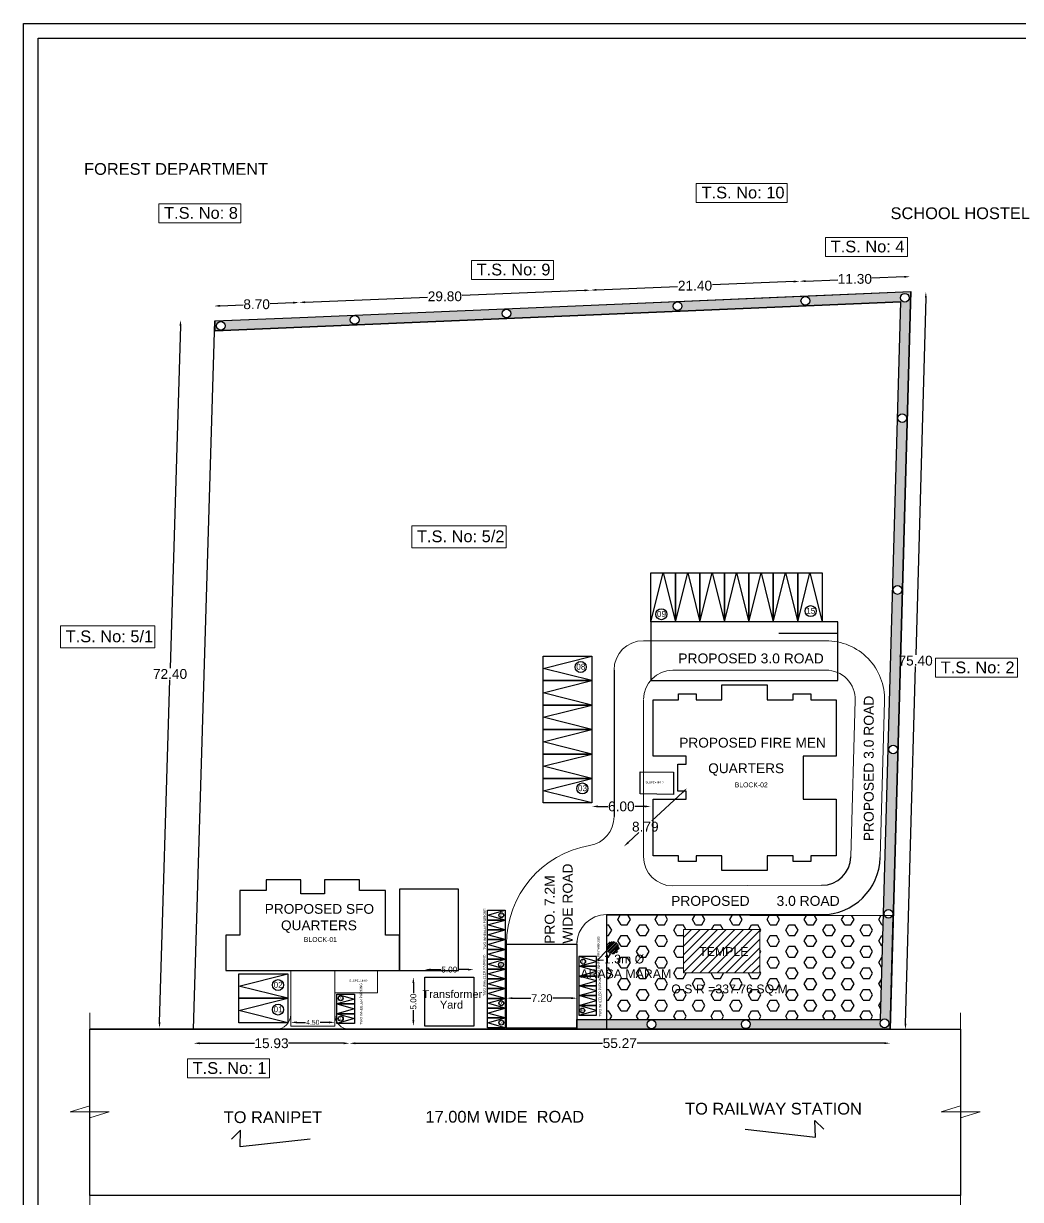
# Model space of a CAD drawing. Header units: metres. Extents: x 10 to 343, y 349 to 530.
# Drawn here: x 125.6 to 227.5, y 409.7 to 529.8 of the extents above; entities that cross this region are included whole.
import ezdxf
from ezdxf import colors
from ezdxf.entities.mleader import LeaderData, LeaderLine
from ezdxf.math import Vec2, Vec3

# ---------------------------------------------------------------- set-up
doc = ezdxf.new("R2010")
doc.units = ezdxf.units.M
doc.linetypes.add('ACAD_ISO07W100', pattern=[3, 0, -3])
for name, color, linetype, lineweight in [('BLK_1_DA_RAMP_1', 1, 'Continuous', 0), ('DIST_EXIT', 7, 'Continuous', 0), ('TWO_WHEELER_DRIVE_WAY', 6, 'Continuous', 0)]:
    doc.layers.add(name, color=color, linetype=linetype, lineweight=lineweight)
for name, color, linetype in [('BLK_1_INTERNAL_VEHICULAR_ACCESS', 161, 'Continuous'), ('BLK_1_LVL_0_BLDG_FOOT_PRINT', 1, 'Continuous'), ('BLK_2_DA_RAMP_1', 7, 'Continuous'), ('BLK_2_INTERNAL_VEHICULAR_ACCESS', 161, 'Continuous'), ('BLK_2_LVL_0_BLDG_FOOT_PRINT', 1, 'Continuous'), ('DRIVE_WAY', 254, 'Continuous'), ('INTERNAL_VEHICULAR_ACCESS_DIST', 161, 'Continuous'), ('OSR_PLAN', 7, 'Continuous'), ('PLOT_BOUNDARY', 7, 'Continuous'), ('ROAD_WIDTH', 7, 'Continuous'), ('RWH', 130, 'Continuous'), ('TRANSFORMER_YARD', 7, 'Continuous')]:
    doc.layers.add(name, color=color, linetype=linetype)
doc.layers.add('PARKING_SLOT', color=30, linetype='Continuous', plot=False)
doc.layers.add('TWO_WHEELER_PARKING', color=2, linetype='Continuous', plot=False)
doc.styles.add('ARI', font='arial.ttf')
doc.styles.add('ATT', font='swissck.ttf', dxfattribs={"height": 12})
doc.styles.add('ROMANS', font='romans.shx', dxfattribs={"width": 0.8})
doc.styles.get("Standard").update_dxf_attribs({"font": 'arial.ttf'})
doc.styles.add('style3', font='arial.ttf')
doc.dimstyles.get("Standard").update_dxf_attribs({"dimtxt": 0.18, "dimasz": 0.18, "dimexe": 0.18, "dimexo": 0.0625, "dimgap": 0.09, "dimtad": 0, "dimtih": 1, "dimtoh": 1, "dimzin": 0, "dimdsep": 46, "dimtxsty": 'Standard', "dimcen": 0.09, "dimadec": 0, "dimazin": 0, "dimtfac": 1, "dimtofl": 0, "dimtmove": 0, "dimatfit": 3, "dimfxl": 0, "dimtolj": 1, "dimtzin": 0, "dimarcsym": 0})
doc.dimstyles.new('STANDARD$0', dxfattribs={"dimtxt": 4, "dimasz": 2.5, "dimexe": 2, "dimexo": 2, "dimgap": 2, "dimtad": 1, "dimdec": 4, "dimzin": 0, "dimdsep": 46, "dimlunit": 4, "dimtxsty": 'ROMANS', "dimblk": 'ARCHTICK', "dimcen": 0.0625, "dimdle": 2.5, "dimse1": 1, "dimse2": 1, "dimclrd": 4, "dimclre": 9, "dimclrt": 6, "dimadec": 0, "dimazin": 0, "dimtfac": 1, "dimtdec": 4, "dimtix": 1, "dimtofl": 0, "dimtmove": 2, "dimatfit": 3, "dimldrblk": 'ARCHTICK', "dimfxl": 0, "dimtolj": 1, "dimtzin": 0, "dimarcsym": 0})

# ---------------------------------------------------------------- blocks, each defined once
blk = doc.blocks.new('_Open90')
at = {"color": 0, "linetype": 'ByBlock', "lineweight": -2}
for p, q in [((0, 0), (-1, 0)), ((-0.5, 0.5), (0, 0)), ((0, 0), (-0.5, -0.5))]:
    blk.add_line(p, q, dxfattribs=at)
blk = doc.blocks.new('*D53')
at = {"color": 0, "lineweight": -2}
for p, q in [((145.7, 500.98), (148.06, 501.08)), ((153.19, 501.3), (150.83, 501.2))]:
    blk.add_line(p, q, dxfattribs=at)
at = {"color": 0}
for points in [[(145.69, 501.08), (145.7, 500.88), (145.1, 500.96)], [(153.19, 501.4), (153.19, 501.2), (153.79, 501.33)]]:
    blk.add_solid(points, dxfattribs=at)
at = {"layer": 'Defpoints', "color": 0}
for p in [(153.79, 501.33), (145.16, 499.44), (153.85, 499.81)]:
    blk.add_point(p, dxfattribs=at)
at = {"color": 0, "insert": (149.44, 501.14), "char_height": 1, "attachment_point": 5}
blk.add_mtext('\\A1;8.70', dxfattribs=at)
blk = doc.blocks.new('*D54')
at = {"color": 0, "lineweight": -2}
for p, q in [((182.96, 502.56), (170.46, 502.03)), ((154.39, 501.35), (166.89, 501.88))]:
    blk.add_line(p, q, dxfattribs=at)
at = {"color": 0}
for points in [[(182.96, 502.66), (182.97, 502.46), (183.56, 502.58)], [(154.38, 501.45), (154.39, 501.25), (153.79, 501.33)]]:
    blk.add_solid(points, dxfattribs=at)
at = {"layer": 'Defpoints', "color": 0}
for p in [(183.56, 502.58), (183.63, 501.06), (153.85, 499.81)]:
    blk.add_point(p, dxfattribs=at)
at = {"color": 0, "insert": (168.68, 501.95), "char_height": 1, "attachment_point": 5}
blk.add_mtext('\\A1;29.80', dxfattribs=at)
blk = doc.blocks.new('*D55')
at = {"color": 0, "lineweight": -2}
for p, q in [((204.34, 503.46), (196.04, 503.11)), ((184.16, 502.61), (192.47, 502.96))]:
    blk.add_line(p, q, dxfattribs=at)
at = {"color": 0}
for points in [[(204.34, 503.56), (204.35, 503.36), (204.94, 503.49)], [(184.16, 502.71), (184.17, 502.51), (183.56, 502.58)]]:
    blk.add_solid(points, dxfattribs=at)
at = {"layer": 'Defpoints', "color": 0}
for p in [(204.94, 503.49), (183.63, 501.06), (205.01, 501.97)]:
    blk.add_point(p, dxfattribs=at)
at = {"color": 0, "insert": (194.25, 503.04), "char_height": 1, "attachment_point": 5}
blk.add_mtext('\\A1;21.40', dxfattribs=at)
blk = doc.blocks.new('*D56')
at = {"color": 0, "lineweight": -2}
for p, q in [((205.54, 503.51), (208.86, 503.65)), ((215.63, 503.94), (212.32, 503.8))]:
    blk.add_line(p, q, dxfattribs=at)
at = {"color": 0}
for points in [[(205.54, 503.61), (205.55, 503.41), (204.94, 503.49)], [(215.63, 504.04), (215.64, 503.84), (216.23, 503.96)]]:
    blk.add_solid(points, dxfattribs=at)
at = {"layer": 'Defpoints', "color": 0}
for p in [(216.23, 503.96), (216.3, 502.44), (205.01, 501.97)]:
    blk.add_point(p, dxfattribs=at)
at = {"color": 0, "insert": (210.59, 503.73), "char_height": 1, "attachment_point": 5}
blk.add_mtext('\\A1;11.30', dxfattribs=at)
blk = doc.blocks.new('*D57')
at = {"color": 0, "lineweight": -2}
for p, q in [((141.65, 498.94), (140.6, 463.96)), ((139.52, 427.77), (140.57, 462.76))]:
    blk.add_line(p, q, dxfattribs=at)
at = {"color": 0}
for points in [[(141.55, 498.95), (141.75, 498.94), (141.67, 499.54)], [(139.42, 427.78), (139.62, 427.77), (139.5, 427.18)]]:
    blk.add_solid(points, dxfattribs=at)
at = {"layer": 'Defpoints', "color": 0}
for p in [(145.16, 499.44), (139.5, 427.18), (143, 427.07)]:
    blk.add_point(p, dxfattribs=at)
at = {"color": 0, "insert": (140.59, 463.36), "char_height": 1, "attachment_point": 5}
blk.add_mtext('\\A1;72.40', dxfattribs=at)
blk = doc.blocks.new('*D58')
at = {"color": 0, "lineweight": -2}
for p, q in [((217.84, 501.8), (216.82, 465.32)), ((215.77, 427.63), (216.79, 464.12))]:
    blk.add_line(p, q, dxfattribs=at)
at = {"color": 0}
for points in [[(217.74, 501.8), (217.94, 501.8), (217.85, 502.4)], [(215.67, 427.63), (215.87, 427.63), (215.75, 427.03)]]:
    blk.add_solid(points, dxfattribs=at)
at = {"layer": 'Defpoints', "color": 0}
for p in [(216.3, 502.44), (214.2, 427.07), (215.75, 427.03)]:
    blk.add_point(p, dxfattribs=at)
at = {"color": 0, "insert": (216.8, 464.72), "char_height": 1, "attachment_point": 5}
blk.add_mtext('\\A1;75.40', dxfattribs=at)
blk = doc.blocks.new('*D59')
at = {"color": 0, "lineweight": -2}
for p, q in [((159.53, 425.63), (184.79, 425.64)), ((213.6, 425.64), (188.34, 425.64))]:
    blk.add_line(p, q, dxfattribs=at)
at = {"color": 0}
for points in [[(159.53, 425.73), (159.53, 425.53), (158.93, 425.63)], [(213.6, 425.74), (213.6, 425.54), (214.2, 425.64)]]:
    blk.add_solid(points, dxfattribs=at)
at = {"layer": 'Defpoints', "color": 0}
for p in [(158.93, 427.07), (214.2, 427.07), (158.93, 425.63)]:
    blk.add_point(p, dxfattribs=at)
at = {"color": 0, "insert": (186.56, 425.64), "char_height": 1, "attachment_point": 5}
blk.add_mtext('\\A1;55.27', dxfattribs=at)
blk = doc.blocks.new('*D60')
at = {"color": 0, "lineweight": -2}
for p, q in [((143.6, 425.63), (149.23, 425.63)), ((158.33, 425.63), (152.69, 425.63))]:
    blk.add_line(p, q, dxfattribs=at)
at = {"color": 0}
for points in [[(143.6, 425.73), (143.6, 425.53), (143, 425.63)], [(158.33, 425.73), (158.33, 425.53), (158.93, 425.63)]]:
    blk.add_solid(points, dxfattribs=at)
at = {"layer": 'Defpoints', "color": 0}
for p in [(143, 427.07), (158.93, 427.07), (143, 425.63)]:
    blk.add_point(p, dxfattribs=at)
at = {"color": 0, "insert": (150.96, 425.63), "char_height": 1, "attachment_point": 5}
blk.add_mtext('\\A1;15.93', dxfattribs=at)
blk = doc.blocks.new('*D194')
at = {"layer": 'Defpoints', "color": 0}
for p in [(192.32, 452.92), (193.44, 451.71), (185.86, 446.95)]:
    blk.add_point(p, dxfattribs=at)
at = {"layer": 'DIST_EXIT', "color": 0, "lineweight": -2}
for p, q in [((193, 451.3), (189.82, 448.36)), ((187.42, 446.15), (188.52, 447.16))]:
    blk.add_line(p, q, dxfattribs=at)
at = {"layer": 'DIST_EXIT', "color": 0}
for points in [[(192.93, 451.37), (193.07, 451.22), (193.44, 451.71)], [(187.35, 446.22), (187.49, 446.08), (186.98, 445.74)]]:
    blk.add_solid(points, dxfattribs=at)
at = {"layer": 'DIST_EXIT', "color": 0, "insert": (189.17, 447.76), "char_height": 1, "attachment_point": 5}
blk.add_mtext('\\A1;8.79', dxfattribs=at)
blk = doc.blocks.new('*D197')
at = {"layer": 'Defpoints', "color": 0}
for p in [(174.99, 431.48), (182.19, 431.56), (182.19, 430.24)]:
    blk.add_point(p, dxfattribs=at)
at = {"layer": 'DRIVE_WAY', "color": 0, "lineweight": -2}
for p, q in [((175.59, 430.24), (177.46, 430.24)), ((181.59, 430.24), (179.71, 430.24))]:
    blk.add_line(p, q, dxfattribs=at)
at = {"layer": 'DRIVE_WAY', "color": 0}
for points in [[(175.59, 430.34), (175.59, 430.14), (174.99, 430.24)], [(181.59, 430.34), (181.59, 430.14), (182.19, 430.24)]]:
    blk.add_solid(points, dxfattribs=at)
at = {"layer": 'DRIVE_WAY', "color": 0, "insert": (178.59, 430.24), "char_height": 0.8, "attachment_point": 5}
blk.add_mtext('\\A1;7.20', dxfattribs=at)
blk = doc.blocks.new('*D235')
at = {"layer": 'Defpoints', "color": 0}
for p in [(152.93, 427.83), (157.43, 427.83), (157.43, 427.77)]:
    blk.add_point(p, dxfattribs=at)
at = {"layer": 'TWO_WHEELER_DRIVE_WAY', "color": 0, "lineweight": -2}
for p, q in [((153.53, 427.77), (154.43, 427.77)), ((156.83, 427.77), (155.92, 427.77))]:
    blk.add_line(p, q, dxfattribs=at)
at = {"layer": 'TWO_WHEELER_DRIVE_WAY', "color": 0}
for points in [[(153.53, 427.87), (153.53, 427.67), (152.93, 427.77)], [(156.83, 427.87), (156.83, 427.67), (157.43, 427.77)]]:
    blk.add_solid(points, dxfattribs=at)
at = {"layer": 'TWO_WHEELER_DRIVE_WAY', "color": 0, "insert": (155.18, 427.77), "char_height": 0.5, "attachment_point": 5}
blk.add_mtext('\\A1;4.50', dxfattribs=at)
blk = doc.blocks.new('*D240')
at = {"color": 0, "lineweight": -2}
for p, q in [((167.23, 433.16), (168.26, 433.16)), ((171.03, 433.16), (170, 433.16))]:
    blk.add_line(p, q, dxfattribs=at)
at = {"color": 0}
for points in [[(167.23, 433.26), (167.23, 433.06), (166.63, 433.16)], [(171.03, 433.26), (171.03, 433.06), (171.63, 433.16)]]:
    blk.add_solid(points, dxfattribs=at)
at = {"layer": 'Defpoints', "color": 0}
for p in [(171.63, 433.16), (166.63, 432.39), (171.63, 432.39)]:
    blk.add_point(p, dxfattribs=at)
at = {"color": 0, "insert": (169.13, 433.16), "char_height": 0.6, "attachment_point": 5}
blk.add_mtext('\\A1;5.00', dxfattribs=at)
blk = doc.blocks.new('*D241')
at = {"color": 0, "lineweight": -2}
for p, q in [((165.46, 431.79), (165.46, 430.76)), ((165.46, 427.99), (165.46, 429.02))]:
    blk.add_line(p, q, dxfattribs=at)
at = {"color": 0}
for points in [[(165.36, 431.79), (165.56, 431.79), (165.46, 432.39)], [(165.36, 427.99), (165.56, 427.99), (165.46, 427.39)]]:
    blk.add_solid(points, dxfattribs=at)
at = {"layer": 'Defpoints', "color": 0}
for p in [(166.63, 432.39), (165.46, 427.39), (166.63, 427.39)]:
    blk.add_point(p, dxfattribs=at)
at = {"color": 0, "insert": (165.46, 429.89), "char_height": 0.6, "attachment_point": 5, "rotation": 90}
blk.add_mtext('\\A1;5.00', dxfattribs=at)
blk = doc.blocks.new('*D244')
at = {"layer": 'Defpoints', "color": 0}
for p in [(183.72, 450.19), (189.72, 450.19), (189.72, 449.83)]:
    blk.add_point(p, dxfattribs=at)
at = {"layer": 'DIST_EXIT', "color": 0, "lineweight": -2}
for p, q in [((184.32, 449.83), (185.33, 449.83)), ((189.12, 449.83), (188.11, 449.83))]:
    blk.add_line(p, q, dxfattribs=at)
at = {"layer": 'DIST_EXIT', "color": 0}
for points in [[(184.32, 449.93), (184.32, 449.73), (183.72, 449.83)], [(189.12, 449.93), (189.12, 449.73), (189.72, 449.83)]]:
    blk.add_solid(points, dxfattribs=at)
at = {"layer": 'DIST_EXIT', "color": 0, "insert": (186.72, 449.83), "char_height": 1, "attachment_point": 5}
blk.add_mtext('\\A1;6.00', dxfattribs=at)

msp = doc.modelspace()

# ---------------------------------------------------------------- hatches: boundary and pattern name
h = msp.add_hatch()
h.set_pattern_fill('HONEY', color=256, scale=0.088)
h.paths.add_polyline_path([(174.5297, 500.2, -0.401897), (174.9583, 500.6471), (159.4399, 499.9946, -0.42593491), (159.9052, 499.5475, -1), (159.0102, 499.5475, -0.401897), (159.4388, 499.9946), (153.8537, 499.8056), (145.2048, 499.4401), (145.2046, 498.4392), (215.2736, 501.4002), (213.2268, 428.074), (182.1872, 428.0725), (182.1872, 427.0725), (214.1993, 427.0741), (216.2979, 502.4444), (205.008, 501.9673), (183.6271, 501.0638), (174.9583, 500.6471, -0.42663834), (175.4247, 500.2, -1)])
h.paths.add_polyline_path([(145.3297, 498.944, -1), (146.2247, 498.944, -1)], flags=16)
h.paths.add_polyline_path([(192.9192, 500.94, -1), (192.0242, 500.94, -1)], flags=16)
h.paths.add_polyline_path([(205.9782, 501.4845, -1), (205.0832, 501.4845, -1)], flags=16)
h.paths.add_polyline_path([(216.1472, 501.807, -1), (215.2522, 501.807, -1)], flags=16)
h.paths.add_polyline_path([(215.8822, 489.501, -1), (214.9872, 489.501, -1)], flags=16)
h.paths.add_polyline_path([(215.3952, 471.9505, -1), (214.5002, 471.9505, -1)], flags=16)
h.paths.add_polyline_path([(214.9482, 455.647, -1), (214.0532, 455.647, -1)], flags=16)
h.paths.add_polyline_path([(190.2507, 427.5655, -1), (189.3557, 427.5655, -1)], flags=16)
h.paths.add_polyline_path([(214.4677, 438.858, -1), (213.5727, 438.858, -1)], flags=16)
h.paths.add_polyline_path([(199.8812, 427.577, -1), (198.9862, 427.577, -1)], flags=16)
h.paths.add_polyline_path([(214.0727, 427.6675, -1), (213.1777, 427.6675, -1)], flags=16)
h = msp.add_hatch()
h.set_pattern_fill('HEX', color=256, scale=0.2)
h.paths.add_polyline_path([(213.5223, 438.6622), (185.1872, 438.7069), (185.1872, 435.4478, -0.96143118), (186.4852, 435.3968, -0.80139954), (185.2469, 435.1204), (185.1872, 435.06), (185.1872, 428.0727), (213.2268, 428.074)])
h.paths.add_polyline_path([(200.8852, 432.8234), (193.0852, 432.8234), (193.0852, 437.2734), (200.8852, 437.2734)], flags=16)
h.paths.add_polyline_path([(191.5752, 430.418), (203.9831, 430.418), (203.9831, 431.8969), (191.5752, 431.8969)], flags=24)
h.paths.add_polyline_path([(182.0003, 431.7648), (192.0913, 431.7648), (192.0913, 435.1348), (182.0003, 435.1348)], flags=9)
h.paths.add_polyline_path([(194.4527, 434.3313), (199.9331, 434.3313), (199.9331, 435.6813), (194.4527, 435.6813)], flags=8)
at = {"ltscale": 2000}
h = msp.add_hatch(dxfattribs=at)
h.set_pattern_fill('ANSI31', color=256, scale=5)
h.set_pattern_definition([(45, (-22299.6358, 2507.7365), (-0.441941738, 0.441941738), [])])
h.paths.add_polyline_path([(200.8662, 437.2734), (193.0662, 437.2734), (193.0662, 432.8234), (200.8662, 432.8234)])
at = {"lineweight": 20, "ltscale": 0.1}
h = msp.add_hatch(dxfattribs=at)
h.set_pattern_fill('ANSI31', color=256, style=0)
h.set_pattern_definition([(45, (-21982.88488, 2296.61888), (-0.08838834765, 0.08838834765), [])])
h.paths.add_polyline_path([(186.4852, 435.3968, 1), (185.1852, 435.3968, 1)])

# ---------------------------------------------------------------- linework, layer by layer
for p, q in [((205.008, 501.9673), (216.2979, 502.4444)), ((214.1993, 427.0741), (216.2979, 502.4444)), ((145.2046, 498.4392), (215.2736, 501.4002)), ((153.8537, 499.8056), (183.6271, 501.0638)), ((183.6271, 501.0638), (205.008, 501.9673)), ((213.2268, 428.074), (215.2736, 501.4002)), ((142.9994, 427.0706), (145.1624, 499.4383)), ((145.1624, 499.4383), (153.8537, 499.8056)), ((182.1872, 428.0725), (213.2268, 428.074)), ((142.9994, 427.0706), (151.4255, 427.071)), ((150.955, 427.0708), (158.9255, 427.0712)), ((158.9255, 427.0714), (214.1993, 427.0741))]:
    msp.add_line(p, q)
at = {"lineweight": 20, "ltscale": 13}
for p, q in [((188.9754, 466.7634), (207.6344, 466.7634)), ((191.9777, 463.7634), (207.6344, 463.7634)), ((188.9777, 444.7062), (188.9777, 460.6962)), ((210.188, 444.6899), (210.6333, 460.6799)), ((213.1869, 444.6064), (213.6321, 460.5964)), ((191.9777, 441.7062), (207.1892, 441.7734)), ((185.1872, 438.7734), (207.1892, 438.7734)), ((174.9872, 435.7734), (174.9872, 427.0723)), ((182.1872, 436.0458), (182.1872, 427.0725)), ((152.9254, 428.5709), (152.9254, 433.0709)), ((157.4254, 428.5712), (157.4254, 433.0712)), ((132.3765, 428.7549), (132.3765, 419.2262)), ((182.1872, 428.0726), (182.1872, 427.0726)), ((221.4001, 428.7549), (221.4001, 419.2262)), ((214.1993, 427.0741), (221.4001, 427.0741)), ((130.3875, 418.6117), (132.3765, 419.2262)), ((130.3875, 418.6117), (134.3655, 418.6117)), ((132.3765, 417.9972), (134.3655, 418.6117)), ((219.4111, 418.6117), (221.4001, 419.2262)), ((219.4111, 418.6117), (223.3891, 418.6117)), ((221.4001, 417.9972), (223.3891, 418.6117)), ((132.3765, 417.9972), (132.3765, 408.4684)), ((221.4001, 417.9972), (221.4001, 408.4684))]:
    msp.add_line(p, q, dxfattribs=at)
at = {"lineweight": 20}
for p, q in [((193.0852, 432.8234), (193.0852, 437.2734)), ((193.0852, 432.8234), (193.0852, 437.2734)), ((200.8852, 437.2734), (193.0852, 437.2734)), ((200.8852, 432.8234), (200.8852, 437.2734)), ((184.2682, 434.1309), (184.8962, 434.1309)), ((200.8852, 432.8234), (193.0852, 432.8234))]:
    msp.add_line(p, q, dxfattribs=at)
at = {"ltscale": 2000}
msp.add_line((221.4001, 410.0704), (132.3765, 410.0704), dxfattribs=at)
for points in [[(125.6102, 348.9963), (125.6102, 529.8263), (342.518, 529.8263), (342.518, 348.9963)], [(127.1102, 350.4963), (127.1102, 528.3263), (341.018, 528.3263), (341.018, 350.4963)]]:
    msp.add_lwpolyline(points, close=True)
at = {"lineweight": 20, "ltscale": 13}
for points in [[(194.3788, 513.486), (203.6706, 513.486), (203.6706, 511.551), (194.3788, 511.551)], [(139.4381, 511.4054), (147.8266, 511.4054), (147.8266, 509.4704), (139.4381, 509.4704)], [(207.5795, 507.9691), (215.968, 507.9691), (215.968, 506.0341), (207.5795, 506.0341)], [(171.3875, 505.6186), (179.776, 505.6186), (179.776, 503.6836), (171.3875, 503.6836)], [(165.2876, 478.5151), (174.9398, 478.5151), (174.9398, 476.2671), (165.2876, 476.2671)], [(129.378, 468.2937), (139.0302, 468.2937), (139.0302, 466.0457), (129.378, 466.0457)], [(218.826, 464.9656), (227.2145, 464.9656), (227.2145, 463.0306), (218.826, 463.0306)], [(142.3569, 424.0314), (150.7454, 424.0314), (150.7454, 422.0964), (142.3569, 422.0964)]]:
    msp.add_lwpolyline(points, close=True, dxfattribs=at)
for points in [[(145.1624, 499.4383), (153.8537, 499.8056), (183.6271, 501.0638), (216.2979, 502.4444), (214.1993, 427.0741), (158.9254, 427.0714), (142.9994, 427.0706), (145.1624, 499.4383)], [(189.7501, 468.6873), (191.0001, 473.6873), (192.2501, 468.6873)], [(192.2501, 468.6873), (193.5001, 473.6873), (194.7501, 468.6873)], [(194.7501, 468.6873), (196.0001, 473.6873), (197.2501, 468.6873)], [(197.2501, 468.6873), (198.5001, 473.6873), (199.7501, 468.6873)], [(199.7501, 468.6873), (201.0001, 473.6873), (202.2501, 468.6873)], [(202.2501, 468.6873), (203.5001, 473.6873), (204.7501, 468.6873)], [(204.7501, 468.6873), (206.0001, 473.6873), (207.2501, 468.6873)], [(183.7167, 462.6877), (178.7167, 463.9377), (183.7167, 465.1877)], [(183.7167, 460.1877), (178.7167, 461.4377), (183.7167, 462.6877)], [(185.9754, 463.7634), (185.9754, 448.7868)], [(183.7167, 457.6877), (178.7167, 458.9377), (183.7167, 460.1877)], [(183.7167, 455.1877), (178.7167, 456.4377), (183.7167, 457.6877)], [(183.7167, 452.6877), (178.7167, 453.9377), (183.7167, 455.1877)], [(183.7167, 450.1877), (178.7167, 451.4377), (183.7167, 452.6877)], [(152.6352, 430.2284), (147.6352, 431.4784), (152.6352, 432.7284)], [(152.6352, 427.7284), (147.6352, 428.9784), (152.6352, 430.2284)]]:
    msp.add_lwpolyline(points)
at = {"ltscale": 0.5}
for points in [[(174.851, 438.2198), (173.051, 438.7198), (174.851, 439.2198)], [(174.851, 437.2198), (173.051, 437.7198), (174.851, 438.2198)], [(174.851, 436.2198), (173.051, 436.7198), (174.851, 437.2198)], [(174.851, 435.2198), (173.051, 435.7198), (174.851, 436.2198)], [(174.851, 434.2198), (173.051, 434.7198), (174.851, 435.2198)], [(174.851, 433.2198), (173.051, 433.7198), (174.851, 434.2198)], [(182.3773, 433.4971), (184.1773, 433.9971), (182.3773, 434.4971)], [(174.851, 432.2198), (173.051, 432.7198), (174.851, 433.2198)], [(182.3773, 432.4971), (184.1773, 432.9971), (182.3773, 433.4971)], [(174.851, 431.2198), (173.051, 431.7198), (174.851, 432.2198)], [(182.3773, 431.4971), (184.1773, 431.9971), (182.3773, 432.4971)], [(182.3773, 430.4971), (184.1773, 430.9971), (182.3773, 431.4971)], [(157.6379, 430.6497), (159.4379, 430.1497), (157.6379, 429.6497)], [(174.851, 430.2198), (173.051, 430.7198), (174.851, 431.2198)], [(174.851, 429.2198), (173.051, 429.7198), (174.851, 430.2198)], [(182.3773, 429.4971), (184.1773, 429.9971), (182.3773, 430.4971)], [(157.6379, 429.6497), (159.4379, 429.1497), (157.6379, 428.6497)], [(174.851, 428.2198), (173.051, 428.7198), (174.851, 429.2198)], [(182.3773, 428.4971), (184.1773, 428.9971), (182.3773, 429.4971)], [(157.6379, 428.6497), (159.4379, 428.1497), (157.6379, 427.6497)], [(174.851, 427.2198), (173.051, 427.7198), (174.851, 428.2198)]]:
    msp.add_lwpolyline(points, dxfattribs=at)
at = {"ltscale": 2000}
msp.add_lwpolyline([(142.9994, 427.0706), (132.3765, 427.0706)], dxfattribs=at)
for centre in [(215.6997, 501.807), (192.4717, 500.94), (205.5307, 501.4845), (159.4577, 499.5475), (174.9772, 500.2), (145.7772, 498.944), (215.4347, 489.501), (214.9477, 471.9505), (214.5007, 455.647), (214.0202, 438.858), (189.8032, 427.5655), (199.4337, 427.577), (213.6252, 427.6675)]:
    msp.add_circle(centre, 0.4475, dxfattribs=at)
for centre, radius in [((190.8104, 469.4718), 0.5617), ((206.068, 469.7874), 0.5617), ((182.5672, 464.0748), 0.5617), ((182.7379, 451.6654), 0.5617), ((174.4533, 438.7248), 0.2501), ((174.416, 433.6603), 0.2501), ((182.8221, 433.9789), 0.2501), ((151.6277, 431.5772), 0.5617), ((158.0262, 430.2213), 0.2501), ((151.6277, 429.0772), 0.5617), ((174.4533, 429.7333), 0.2501), ((182.7261, 428.982), 0.2501), ((158.0389, 428.148), 0.2501), ((174.4533, 427.7333), 0.2501)]:
    msp.add_circle(centre, radius)
at = {"linetype": 'ACAD_ISO07W100', "lineweight": 0, "ltscale": 10}
msp.add_circle((185.8352, 435.3968), 0.65, dxfattribs=at)
msp.add_circle((185.8352, 435.3968), 0.65, dxfattribs=at)
msp.add_circle((185.8352, 435.3968), 0.65, dxfattribs=at)
at = {"lineweight": 20, "ltscale": 13}
for centre, radius, start, end in [((188.9754, 463.7634), 3, 90, 180), ((207.6344, 460.7634), 6, 358.404996, 90), ((191.9777, 460.7634), 3, 90, 180), ((207.6344, 460.7634), 3, 358.404996, 90), ((182.9754, 448.7868), 3, 279.645974, 0), ((185.1872, 435.7734), 10.2, 99.645974, 180), ((191.9777, 444.7062), 3, 180, 270), ((185.1872, 435.7734), 3, 90, 180), ((151.4254, 428.5709), 1.5, 270.002775, 0), ((158.9254, 428.5712), 1.5, 180, 270.002775)]:
    msp.add_arc(centre, radius, start, end, dxfattribs=at)
at = {"ltscale": 13}
for radius in [3, 6]:
    msp.add_arc((207.1892, 444.7734), radius, 270, 358.404996, dxfattribs=at)
at = {"layer": 'BLK_1_DA_RAMP_1', "color": 1}
msp.add_lwpolyline([(157.4254, 433.0706), (161.7841, 433.0706), (161.7841, 430.7948), (157.4254, 430.7948)], close=True, dxfattribs=at)
at = {"layer": 'BLK_1_INTERNAL_VEHICULAR_ACCESS', "color": 161, "ltscale": 0.5}
msp.add_lwpolyline([(164.0579, 433.0706), (170.0607, 433.0706), (170.0607, 441.3696), (164.0579, 441.3696)], close=True, dxfattribs=at)
at = {"layer": 'BLK_1_LVL_0_BLDG_FOOT_PRINT', "color": 1}
msp.add_lwpolyline([(164.0579, 433.0706), (164.0579, 436.6806), (162.6279, 436.6806), (162.6279, 441.2506), (159.9479, 441.2506), (159.9479, 442.3256), (156.3729, 442.3256), (156.3724, 440.8956), (153.9729, 440.8956), (153.9729, 442.3256), (150.3979, 442.3256), (150.3979, 441.2506), (147.7179, 441.2506), (147.7179, 436.6806), (146.2879, 436.6806), (146.2879, 433.0706), (162.5454, 433.0706)], close=True, dxfattribs=at)
at = {"layer": 'BLK_2_DA_RAMP_1', "color": 1}
msp.add_lwpolyline([(188.6451, 453.3797), (192.0568, 453.3258), (192.0507, 451.05), (188.639, 451.1039)], close=True, dxfattribs=at)
at = {"layer": 'BLK_2_INTERNAL_VEHICULAR_ACCESS', "color": 161, "ltscale": 0.5}
msp.add_lwpolyline([(189.7501, 468.6873), (189.7501, 462.6874), (208.8356, 462.6874), (208.8356, 468.6873)], close=True, dxfattribs=at)
at = {"layer": 'BLK_2_LVL_0_BLDG_FOOT_PRINT', "color": 1}
msp.add_lwpolyline([(208.6654, 460.7384), (208.6654, 454.9784), (205.3004, 454.9784), (205.3004, 450.5584), (208.6654, 450.5584), (208.6654, 444.7984), (206.0854, 444.7984), (206.0854, 444.1984), (204.2704, 444.1984), (204.2704, 444.7984), (201.6354, 444.7984), (201.6354, 443.2734), (197.0054, 443.2734), (197.0054, 444.7984), (194.3704, 444.7984), (194.3704, 444.1984), (192.5554, 444.1984), (192.5554, 444.7984), (189.9754, 444.7984), (189.9754, 450.5584), (193.3404, 450.5584), (193.3404, 451.3934), (192.49, 451.3934), (192.4904, 454.1434), (193.3404, 454.1434), (193.3404, 454.9784), (189.9754, 454.9784), (189.9754, 460.7384), (192.5554, 460.7384), (192.5554, 461.3384), (194.3704, 461.3384), (194.3704, 460.7384), (197.0054, 460.7384), (197.0054, 462.2634), (201.6354, 462.2634), (201.6354, 460.7384), (204.2704, 460.7384), (204.2704, 461.3384), (206.0854, 461.3384), (206.0854, 460.7384), (208.6654, 460.7384)], close=True, dxfattribs=at)
at = {"layer": 'DRIVE_WAY', "color": 255}
msp.add_lwpolyline([(182.1872, 427.1772), (174.9872, 427.1772), (174.9872, 435.7734), (182.1872, 435.7734)], close=True, dxfattribs=at)
at = {"layer": 'INTERNAL_VEHICULAR_ACCESS_DIST', "color": 161, "ltscale": 0.5}
msp.add_lwpolyline([(202.8328, 467.5418), (208.8356, 467.5418)], dxfattribs=at)
at = {"layer": 'OSR_PLAN', "color": 2, "lineweight": 30}
msp.add_lwpolyline([(214.5174, 438.6606), (185.1872, 438.7069), (185.1872, 427.1371), (214.1993, 427.0741)], close=True, dxfattribs=at)
at = {"layer": 'PARKING_SLOT', "color": 30, "linetype": 'Continuous'}
for points in [[(192.2501, 473.6873), (192.2501, 468.6873), (189.7501, 468.6873), (189.7501, 473.6873)], [(194.7501, 473.6873), (194.7501, 468.6873), (192.2501, 468.6873), (192.2501, 473.6873)], [(197.2501, 473.6873), (197.2501, 468.6873), (194.7501, 468.6873), (194.7501, 473.6873)], [(199.7501, 473.6873), (199.7501, 468.6873), (197.2501, 468.6873), (197.2501, 473.6873)], [(202.2501, 473.6873), (202.2501, 468.6873), (199.7501, 468.6873), (199.7501, 473.6873)], [(204.7501, 473.6873), (204.7501, 468.6873), (202.2501, 468.6873), (202.2501, 473.6873)], [(207.2501, 473.6873), (207.2501, 468.6873), (204.7501, 468.6873), (204.7501, 473.6873)], [(178.7167, 465.1877), (183.7167, 465.1877), (183.7167, 462.6877), (178.7167, 462.6877)], [(178.7167, 462.6877), (183.7167, 462.6877), (183.7167, 460.1877), (178.7167, 460.1877)], [(178.7167, 460.1877), (183.7167, 460.1877), (183.7167, 457.6877), (178.7167, 457.6877)], [(178.7167, 457.6877), (183.7167, 457.6877), (183.7167, 455.1877), (178.7167, 455.1877)], [(178.7167, 455.1877), (183.7167, 455.1877), (183.7167, 452.6877), (178.7167, 452.6877)], [(178.7167, 452.6877), (183.7167, 452.6877), (183.7167, 450.1877), (178.7167, 450.1877)], [(147.6352, 432.7284), (152.6352, 432.7284), (152.6352, 430.2284), (147.6352, 430.2284)], [(147.6352, 430.2284), (152.6352, 430.2284), (152.6352, 427.7284), (147.6352, 427.7284)]]:
    msp.add_lwpolyline(points, close=True, dxfattribs=at)
at = {"layer": 'PLOT_BOUNDARY', "color": 70}
msp.add_lwpolyline([(145.1624, 499.4383), (153.8537, 499.8056), (183.6271, 501.0638), (216.2979, 502.4444), (214.1993, 427.0741), (158.9254, 427.0714), (142.9994, 427.0706), (145.1624, 499.4383)], close=True, dxfattribs=at)
at = {"layer": 'ROAD_WIDTH', "color": 7, "ltscale": 0.5}
msp.add_lwpolyline([(132.3765, 427.0706), (221.4001, 427.0706), (221.4001, 410.0704), (132.3765, 410.0704)], close=True, dxfattribs=at)
at = {"layer": 'RWH', "color": 130}
msp.add_lwpolyline([(145.2046, 498.4392), (145.2048, 499.4401), (153.8537, 499.8056), (183.6271, 501.0638), (205.008, 501.9673), (216.2979, 502.4444), (214.1993, 427.0741), (182.1872, 427.0725), (182.1872, 428.0725), (213.2268, 428.074), (215.2736, 501.4002), (145.2046, 498.4392)], close=True, dxfattribs=at)
at = {"layer": 'TRANSFORMER_YARD', "color": 7}
msp.add_lwpolyline([(166.6318, 432.3912), (171.6318, 432.3912), (171.6318, 427.3912), (166.6318, 427.3912)], close=True, dxfattribs=at)
at = {"layer": 'TWO_WHEELER_DRIVE_WAY', "color": 6}
msp.add_lwpolyline([(152.9254, 433.0706), (157.4254, 433.0706), (157.4254, 427.3649), (152.9254, 427.3649)], close=True, dxfattribs=at)
at = {"layer": 'TWO_WHEELER_PARKING', "color": 2, "linetype": 'Continuous'}
for points in [[(173.051, 439.2198), (174.851, 439.2198), (174.851, 438.2198), (173.051, 438.2198)], [(173.051, 438.2198), (174.851, 438.2198), (174.851, 437.2198), (173.051, 437.2198)], [(173.051, 437.2198), (174.851, 437.2198), (174.851, 436.2198), (173.051, 436.2198)], [(173.051, 436.2198), (174.851, 436.2198), (174.851, 435.2198), (173.051, 435.2198)], [(173.051, 435.2198), (174.851, 435.2198), (174.851, 434.2198), (173.051, 434.2198)], [(173.051, 434.2198), (174.851, 434.2198), (174.851, 433.2198), (173.051, 433.2198)], [(184.1773, 434.4971), (182.3773, 434.4971), (182.3773, 433.4971), (184.1773, 433.4971)], [(173.051, 433.2198), (174.851, 433.2198), (174.851, 432.2198), (173.051, 432.2198)], [(184.1773, 433.4971), (182.3773, 433.4971), (182.3773, 432.4971), (184.1773, 432.4971)], [(173.051, 432.2198), (174.851, 432.2198), (174.851, 431.2198), (173.051, 431.2198)], [(184.1773, 432.4971), (182.3773, 432.4971), (182.3773, 431.4971), (184.1773, 431.4971)], [(184.1773, 431.4971), (182.3773, 431.4971), (182.3773, 430.4971), (184.1773, 430.4971)], [(157.6379, 430.6497), (159.4379, 430.6497), (159.4379, 429.6497), (157.6379, 429.6497)], [(173.051, 431.2198), (174.851, 431.2198), (174.851, 430.2198), (173.051, 430.2198)], [(173.051, 430.2198), (174.851, 430.2198), (174.851, 429.2198), (173.051, 429.2198)], [(184.1773, 430.4971), (182.3773, 430.4971), (182.3773, 429.4971), (184.1773, 429.4971)], [(157.6379, 429.6497), (159.4379, 429.6497), (159.4379, 428.6497), (157.6379, 428.6497)], [(173.051, 429.2198), (174.851, 429.2198), (174.851, 428.2198), (173.051, 428.2198)], [(184.1773, 429.4971), (182.3773, 429.4971), (182.3773, 428.4971), (184.1773, 428.4971)], [(157.6379, 428.6497), (159.4379, 428.6497), (159.4379, 427.6497), (157.6379, 427.6497)], [(173.051, 428.2198), (174.851, 428.2198), (174.851, 427.2198), (173.051, 427.2198)]]:
    msp.add_lwpolyline(points, close=True, dxfattribs=at)

# ---------------------------------------------------------------- texts
at = {"linetype": 'ByBlock', "style": 'ARI'}
for s, p in [('T.S. No: 10', (194.9206, 511.9576)), ('T.S. No: 8', (139.9799, 509.877)), ('T.S. No: 4', (208.1212, 506.4407)), ('T.S. No: 5/2', (165.8294, 476.8302)), ('T.S. No: 5/1', (129.9198, 466.6088)), ('T.S. No: 2', (219.3677, 463.4372)), ('T.S. No: 1', (142.8987, 422.503))]:
    msp.add_text(s, height=1.2, dxfattribs=at).set_placement(p)
for s, height, p in [('T.S. No: 9', 1.2, (171.9292, 504.0902)), ('Transformer', 0.8, (166.4024, 430.2561)), ('Yard', 0.8, (168.1796, 429.1715)), ('TO RAILWAY STATION', 1.2, (193.2369, 418.3491)), ('TO RANIPET', 1.2, (146.0761, 417.4799)), ('17.00M WIDE  ROAD', 1.2, (166.698, 417.525))]:
    msp.add_text(s, height=height).set_placement(p)
at = {"lineweight": 0, "style": 'ARI'}
for s, height, p in [('09', 0.6, (190.3572, 469.1995)), ('15', 0.6, (205.6148, 469.515)), ('08', 0.6, (182.114, 463.8024)), ('03', 0.6, (182.2847, 451.393)), ('15', 0.3, (174.2335, 438.5906)), ('TEMPLE', 0.9, (194.6777, 434.5563)), ('10', 0.3, (174.1963, 433.5261)), ('21', 0.3, (182.6023, 433.8447)), ('02', 0.6, (151.1745, 431.3048)), ('O S R =337.76 SQ.M', 0.9, (191.8217, 430.7344)), ('03', 0.3, (157.8065, 430.0872)), ('01', 0.6, (151.1745, 428.8048)), ('06', 0.3, (174.2336, 429.5992)), ('16', 0.3, (182.5063, 428.8479)), ('01', 0.3, (157.8191, 428.0139)), ('04', 0.3, (174.2336, 427.5992))]:
    msp.add_text(s, height=height, dxfattribs=at).set_placement(p)
at = {"lineweight": 20, "style": 'ARI'}
for s, p in [('PROPOSED 3.0 ROAD', (192.5393, 464.449)), ('PROPOSED       3.0 ROAD', (191.8068, 439.6737))]:
    msp.add_text(s, height=1.013694, dxfattribs=at).set_placement(p)
for s, height, p in [('PROPOSED 3.0 ROAD', 1.013694, (212.5187, 446.274)), ('WIDE ROAD', 1.01369, (181.7369, 435.8136)), ('PRO. 7.2M ', 1.01369, (179.9008, 435.7857))]:
    msp.add_text(s, height=height, rotation=90, dxfattribs=at).set_placement(p)
at = {"linetype": 'ByBlock', "style": 'ARI'}
for s, p in [('PROPOSED FIRE MEN', (192.64, 455.8498)), ('QUARTERS', (195.5979, 453.236)), ('PROPOSED SFO', (150.267, 438.8664)), ('QUARTERS', (151.9274, 437.185))]:
    msp.add_text(s, height=1, rotation=359.967183, dxfattribs=at).set_placement(p)
at = {"style": 'style3'}
for s, p in [('BLOCK-02', (198.3089, 451.7836)), ('BLOCK-01', (154.2688, 435.9781))]:
    msp.add_text(s, height=0.5, dxfattribs=at).set_placement(p)
at = {"style": 'ATT'}
for p in [(172.8992, 435.2014), (184.5332, 432.3309), (172.8601, 430.469), (184.6815, 428.3565), (160.2607, 427.5441)]:
    msp.add_text('TWO WHEELER PARKING', height=0.25, rotation=90.461531, dxfattribs=at).set_placement(p)
at = {"char_height": 1.2, "attachment_point": 1}
for s, width, insert in [('FOREST DEPARTMENT', 21.810252, (131.8025, 515.5658)), ('SCHOOL HOSTEL', 54.860543, (214.2364, 511.042))]:
    msp.add_mtext_dynamic_manual_height_columns(s, width=width, gutter_width=0.001, heights=[0], dxfattribs=dict(at, insert=insert))
at = {"lineweight": 20, "insert": (186.9982, 432.7305), "char_height": 0.9, "attachment_point": 5, "style": 'ARI'}
msp.add_mtext('1.3m %%C\\P ARASA MARAM\\P            ', dxfattribs=at)
at = {"layer": 'BLK_1_DA_RAMP_1', "color": 1, "insert": (159.8492, 432.126), "char_height": 0.2, "width": 2.4, "attachment_point": 2, "rotation": 359.671474}
msp.add_mtext('SLOPE=1IN12', dxfattribs=at)
at = {"layer": 'BLK_2_DA_RAMP_1', "color": 1, "insert": (190.1195, 452.3864), "char_height": 0.2, "width": 2.4, "attachment_point": 2, "rotation": 359.518257}
msp.add_mtext('SLOPE=1IN12', dxfattribs=at)

# ---------------------------------------------------------------- dimensions: what is measured, and where the dimension line sits
for p1, p2, distance, override, picture, middle in [((183.6271, 501.0638), (205.008, 501.9673), 1.5211, {"dimtxt": 1, "dimasz": 0.6, "dimse1": 1, "dimse2": 1}, '*D55', (194.2533, 503.0353)), ((205.008, 501.9673), (216.2979, 502.4444), 1.5211, {"dimtxt": 1, "dimasz": 0.6, "dimse1": 1, "dimse2": 1}, '*D56', (210.5888, 503.7256)), ((153.8537, 499.8056), (183.6271, 501.0638), 1.5211, {"dimtxt": 1, "dimasz": 0.6, "dimse1": 1, "dimse2": 1}, '*D54', (168.6762, 501.9544)), ((216.2979, 502.4444), (214.1993, 427.0741), 1.5546, {"dimtxt": 1, "dimasz": 0.6, "dimse1": 1, "dimse2": 1}, '*D58', (216.8026, 464.716)), ((145.1624, 499.4383), (153.8537, 499.8056), 1.5211, {"dimtxt": 1, "dimasz": 0.6, "dimse1": 1, "dimse2": 1, "dimsd1": 0}, '*D53', (149.4438, 501.1417)), ((145.1624, 499.4383), (142.9994, 427.0706), -3.4964, {"dimtxt": 1, "dimasz": 0.6, "dimse1": 1, "dimse2": 1}, '*D57', (140.5861, 463.3589)), ((158.9255, 427.0714), (142.9994, 427.0706), 1.4374, {"dimtxt": 1, "dimasz": 0.6, "dimse1": 1, "dimse2": 1}, '*D60', (150.9625, 425.6336)), ((214.1993, 427.0741), (158.9255, 427.0714), 1.4374, {"dimtxt": 1, "dimasz": 0.6, "dimse1": 1, "dimse2": 1}, '*D59', (186.5625, 425.6354))]:
    dim = msp.add_aligned_dim(p1=p1, p2=p2, distance=distance, dimstyle='Standard', override=override)
    dim.commit()
    dim.dimension.update_dxf_attribs({"geometry": picture, "text_midpoint": middle})
dim = msp.add_linear_dim(base=(171.6318, 433.1646), p1=(166.6318, 432.3912), p2=(171.6318, 432.3912), dimstyle='STANDARD$0', override={"dimtxt": 0.6, "dimasz": 0.6, "dimexe": 0.18, "dimexo": 0.0625, "dimgap": 0.09, "dimtad": 0, "dimtih": 1, "dimtoh": 1, "dimdec": 2, "dimlunit": 2, "dimtxsty": 'Standard', "dimcen": 0.09, "dimdle": 0, "dimclrd": 0, "dimclre": 0, "dimclrt": 0, "dimtdec": 2, "dimtix": 0, "dimtmove": 0})
dim.commit()
dim.dimension.update_dxf_attribs({"geometry": '*D240', "text_midpoint": (169.1318, 433.1646)})
dim = msp.add_linear_dim(base=(165.464, 427.3912), p1=(166.6318, 432.3912), p2=(166.6318, 427.3912), angle=90, dimstyle='STANDARD$0', override={"dimtxt": 0.6, "dimasz": 0.6, "dimexe": 0.18, "dimexo": 0.0625, "dimgap": 0.09, "dimtad": 0, "dimtih": 1, "dimtoh": 1, "dimdec": 2, "dimlunit": 2, "dimtxsty": 'Standard', "dimcen": 0.09, "dimdle": 0, "dimclrd": 0, "dimclre": 0, "dimclrt": 0, "dimtdec": 2, "dimtix": 0, "dimtmove": 0})
dim.commit()
dim.dimension.update_dxf_attribs({"geometry": '*D241', "text_midpoint": (165.464, 429.8912), "text_rotation": 90})
at = {"layer": 'DIST_EXIT'}
dim = msp.add_linear_dim(base=(193.4421, 451.7052), p1=(185.8606, 446.9548), p2=(192.3226, 452.9183), angle=42.702735, dimstyle='STANDARD$0', override={"dimtxt": 1, "dimasz": 0.6, "dimexe": 0.18, "dimexo": 0.0625, "dimgap": 0.09, "dimtad": 0, "dimtih": 1, "dimtoh": 1, "dimdec": 2, "dimlunit": 2, "dimtxsty": 'Standard', "dimcen": 0.09, "dimdle": 0, "dimclrd": 0, "dimclre": 0, "dimclrt": 0, "dimtdec": 2, "dimtix": 0, "dimtmove": 0}, dxfattribs=at)
dim.commit()
dim.dimension.update_dxf_attribs({"geometry": '*D194', "text_midpoint": (189.1665, 447.7594), "dimtype": 161})
dim = msp.add_linear_dim(base=(189.7167, 449.832), p1=(183.7167, 450.1877), p2=(189.7167, 450.1877), dimstyle='STANDARD$0', override={"dimtxt": 1, "dimasz": 0.6, "dimexe": 0.18, "dimexo": 0.0625, "dimgap": 0.09, "dimtad": 0, "dimtih": 1, "dimtoh": 1, "dimdec": 2, "dimlunit": 2, "dimtxsty": 'Standard', "dimcen": 0.09, "dimdle": 0, "dimclrd": 0, "dimclre": 0, "dimclrt": 0, "dimtdec": 2, "dimtix": 0, "dimtmove": 0}, dxfattribs=at)
dim.commit()
dim.dimension.update_dxf_attribs({"geometry": '*D244', "text_midpoint": (186.7167, 449.832)})
at = {"layer": 'DRIVE_WAY', "color": 255}
dim = msp.add_linear_dim(base=(182.1872, 430.2368), p1=(174.9872, 431.4753), p2=(182.1872, 431.5592), dimstyle='STANDARD$0', override={"dimtxt": 0.8, "dimasz": 0.6, "dimexe": 0.18, "dimexo": 0.0625, "dimgap": 0.09, "dimtad": 0, "dimtih": 1, "dimtoh": 1, "dimdec": 2, "dimlunit": 2, "dimtxsty": 'Standard', "dimcen": 0.09, "dimdle": 0, "dimclrd": 0, "dimclre": 0, "dimclrt": 0, "dimtdec": 2, "dimtix": 0, "dimtmove": 0}, dxfattribs=at)
dim.commit()
dim.dimension.update_dxf_attribs({"geometry": '*D197', "text_midpoint": (178.5872, 430.2368)})
at = {"layer": 'TWO_WHEELER_DRIVE_WAY', "color": 6}
dim = msp.add_linear_dim(base=(157.4254, 427.7681), p1=(152.9254, 427.827), p2=(157.4254, 427.827), dimstyle='STANDARD$0', override={"dimtxt": 0.5, "dimasz": 0.6, "dimexe": 0.18, "dimexo": 0.0625, "dimgap": 0.09, "dimtad": 0, "dimtih": 1, "dimtoh": 1, "dimdec": 2, "dimlunit": 2, "dimtxsty": 'Standard', "dimcen": 0.09, "dimdle": 0, "dimclrd": 0, "dimclre": 0, "dimclrt": 0, "dimtdec": 2, "dimtix": 0, "dimtmove": 0}, dxfattribs=at)
dim.commit()
dim.dimension.update_dxf_attribs({"geometry": '*D235', "text_midpoint": (155.1754, 427.7681)})

# ---------------------------------------------------------------- leaders
at = {"lineweight": 20}
ml = msp.add_multileader_mtext('Standard', dxfattribs=at)
ml.set_content('', color=256)
ml.set_leader_properties()
ml.build(insert=Vec2(0, 0))
ml.multileader.update_dxf_attribs({"text_right_attachment_type": 6, "dogleg_length": 0.36, "arrow_head_size": 0.00018})
ctx = ml.context
ctx.base_point, ctx.char_height, ctx.arrow_head_size, ctx.landing_gap_size, ctx.plane_origin = Vec3(184.2677, 434.131), 0.00018, 0.00018, 0.00009, Vec3(183.8148, 435.2526)
ctx.right_attachment, ctx.text_align_type = 6, 2
notes = []
notes.append((ctx, [(1, (1, 1, 0), (184.2682, 434.1309), (-1, 0), 0.00036, [(0, [(185.2469, 435.1204)], 0, [])])]))
ctx.mtext.insert, ctx.mtext.alignment, ctx.mtext.flow_direction = Vec3(184.2678, 434.1311), 3, 5
at = {"ltscale": 2000}
ml = msp.add_multileader_mtext('Standard', dxfattribs=at)
ml.set_content('', color=256)
ml.set_leader_properties()
ml.set_arrow_properties(name='OPEN90')
ml.build(insert=Vec2(0, 0))
ml.multileader.update_dxf_attribs({"text_right_attachment_type": 6, "dogleg_length": 0.36, "arrow_head_size": 0.001})
ctx = ml.context
ctx.base_point, ctx.char_height, ctx.arrow_head_size, ctx.landing_gap_size, ctx.plane_origin, ctx.plane_x_axis, ctx.plane_y_axis = Vec3(207.4145, 416.8463), 0.00018, 0.001, 0.00009, Vec3(199.378, 416.8464), Vec3(-1, 0), Vec3(0, -1)
ctx.right_attachment, ctx.text_align_type = 6, 2
notes.append((ctx, [(0, (1, 1, 0), (207.414, 416.8464), (1, 0), 0.00036, [(2, [(199.378, 416.8464), (206.5505, 416.0434), (206.512, 417.7514)], 0, [])])]))
ctx.mtext.insert, ctx.mtext.text_direction, ctx.mtext.rotation, ctx.mtext.alignment, ctx.mtext.flow_direction = Vec3(207.4145, 416.8462), Vec3(-1, 0), 3.14159265, 3, 5
ml = msp.add_multileader_mtext('Standard', dxfattribs=at)
ml.set_content('', color=256)
ml.set_leader_properties()
ml.set_arrow_properties(name='OPEN90')
ml.build(insert=Vec2(0, 0))
ml.multileader.update_dxf_attribs({"text_right_attachment_type": 6, "dogleg_length": 0.36, "arrow_head_size": 0.001})
ctx = ml.context
ctx.base_point, ctx.char_height, ctx.arrow_head_size, ctx.landing_gap_size, ctx.plane_origin, ctx.plane_x_axis, ctx.plane_y_axis = Vec3(146.8805, 415.8491), 0.00018, 0.001, 0.00009, Vec3(154.9169, 415.8491), Vec3(-1, 0), Vec3(0, -1)
ctx.right_attachment = 6
notes.append((ctx, [(0, (1, 1, 0), (146.8809, 415.8491), (-1, 0), 0.00036, [(2, [(154.9169, 415.8491), (147.7444, 415.0461), (147.7829, 416.7541)], 0, [])])]))
ctx.mtext.insert, ctx.mtext.text_direction, ctx.mtext.rotation, ctx.mtext.flow_direction = Vec3(146.8804, 415.849), Vec3(-1, 0), 3.14159265, 5
for ctx, leaders in notes:
    for number, flags, end, landing, length, lines in leaders:
        leader = LeaderData()
        leader.index, (leader.has_last_leader_line, leader.has_dogleg_vector, leader.attachment_direction) = number, flags
        leader.last_leader_point, leader.dogleg_vector, leader.dogleg_length = Vec3(end), Vec3(landing), length
        for number, points, colour, breaks in lines:
            line = LeaderLine()
            line.index, line.vertices, line.color, line.breaks = number, Vec3.list(points), colors.encode_raw_color(colour), breaks
            leader.lines.append(line)
        ctx.leaders.append(leader)

doc.saveas('drawing.dxf')
